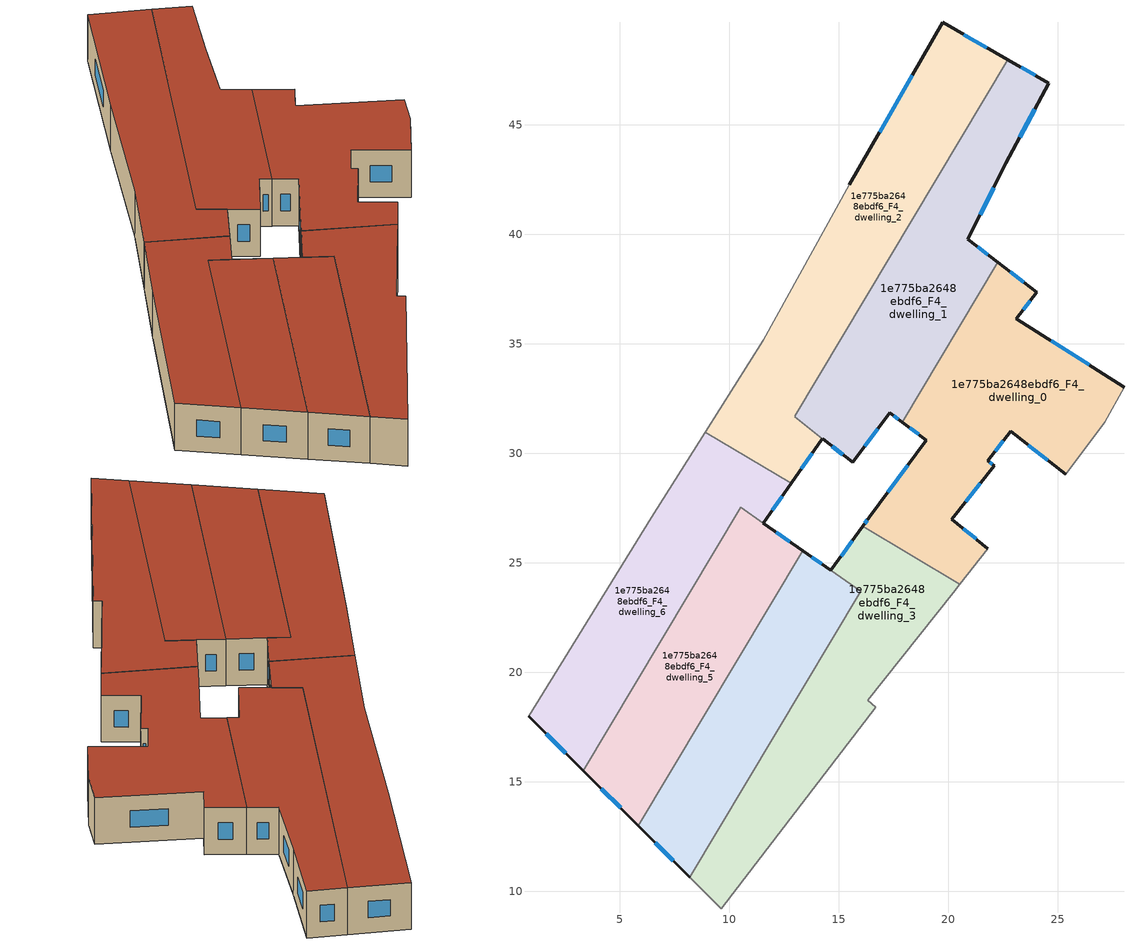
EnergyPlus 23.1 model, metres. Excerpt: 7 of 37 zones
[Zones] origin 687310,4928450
1e775ba2648ebdf6_F4_dwelling_0
 floor to 1e775ba2648ebdf6_F3_dwelling_0 (EU_floor_Construction): 24.04,37.36 23.12,36.15 28.03,33.02 27.16,31.42 25.37,29.04 22.85,31.01 21.8,29.66 22.11,29.42 20.16,26.99 21.81,25.65 20.54,24.02 16.1,26.66 16.4,27.08 19.01,30.59 17.89,31.42 22.26,38.72 z12
 wall outside (EU_wall_Construction): 21.81,25.65 20.16,26.99 22.11,29.42 21.8,29.66 22.85,31.01 25.37,29.04 / 17.89,31.42 19.01,30.59 16.4,27.08 16.1,26.66 / 28.03,33.02 23.12,36.15 24.04,37.36 22.26,38.72 z12:15
 wall adiabatic (EU_wall_Construction): 25.37,29.04 27.16,31.42 28.03,33.02 / 20.54,24.02 21.81,25.65 z12:15
 wall to 1e775ba2648ebdf6_F4_dwelling_3 (EU_wall_Construction): 16.1,26.66 20.54,24.02 z12:15
 wall to 1e775ba2648ebdf6_F4_dwelling_1 (EU_wall_Construction): 22.26,38.72 17.89,31.42 z12:15
 window (EU_Window_Construction): 23.67,30.37 24.55,29.68 / 22.14,30.1 22.51,30.57 / 22.01,29.49 21.9,29.58 / 20.79,27.78 21.47,28.63 / 21.27,26.08 20.69,26.55 / 16.3,26.94 16.2,26.8 / 18.16,29.44 17.25,28.22 / 18.26,31.15 18.65,30.86 / 23.46,37.8 22.83,38.28 / 23.42,36.54 23.74,36.96 / 26.43,34.03 24.71,35.13 z12.98:14.02
 roof outside (EU_roof_Construction): 25.37,29.04 27.16,31.42 28.03,33.02 23.12,36.15 24.04,37.36 22.26,38.72 17.89,31.42 19.01,30.59 16.4,27.08 16.1,26.66 20.54,24.02 21.81,25.65 20.16,26.99 22.11,29.42 21.8,29.66 22.85,31.01 z15
1e775ba2648ebdf6_F4_dwelling_1
 floor to 1e775ba2648ebdf6_F3_dwelling_1 (EU_floor_Construction): 24.6,46.9 22.64,43.24 20.9,39.77 22.26,38.72 17.89,31.42 17.33,31.85 15.64,29.58 12.99,31.68 22.72,47.97 z12
 wall outside (EU_wall_Construction): 22.26,38.72 20.9,39.77 22.64,43.24 24.6,46.9 22.72,47.97 / 14.26,30.66 15.64,29.58 17.33,31.85 17.89,31.42 z12:15
 wall to 1e775ba2648ebdf6_F4_dwelling_2 (EU_wall_Construction): 12.99,31.67 14.26,30.67 / 22.72,47.97 12.99,31.68 z12:15
 window (EU_Window_Construction): 23.99,47.25 23.33,47.62 / 23.28,44.43 23.96,45.71 / 21.46,40.89 22.07,42.11 / 21.81,39.06 21.34,39.43 / 17.51,31.71 17.71,31.56 / 16.19,30.31 16.78,31.11 / 14.71,30.31 15.19,29.93 z12.98:14.02
 roof outside (EU_roof_Construction): 17.89,31.42 22.26,38.72 20.9,39.77 22.64,43.24 24.6,46.9 22.72,47.97 12.99,31.68 15.64,29.58 17.33,31.85 z15
1e775ba2648ebdf6_F4_dwelling_2
 floor to 1e775ba2648ebdf6_F3_dwelling_2 (EU_floor_Construction): 22.72,47.97 12.99,31.67 14.26,30.67 12.83,28.62 8.91,30.96 11.56,35.16 15.49,42.25 19.75,49.67 z12
 wall outside (EU_wall_Construction): 22.72,47.97 19.75,49.67 15.49,42.25 / 12.83,28.62 14.26,30.67 z12:15
 wall to 1e775ba2648ebdf6_F4_dwelling_6 (EU_wall_Construction): 8.91,30.96 12.83,28.62 z12:15
 wall adiabatic (EU_wall_Construction): 15.49,42.25 11.56,35.16 8.91,30.96 z12:15
 window (EU_Window_Construction): 18.36,47.25 16.87,44.66 / 21.75,48.52 20.71,49.11 / 13.29,29.28 13.79,30 z12.98:14.02
 roof outside (EU_roof_Construction): 14.26,30.67 12.99,31.67 22.72,47.97 19.75,49.67 15.49,42.25 11.56,35.16 8.91,30.96 12.83,28.62 z15
1e775ba2648ebdf6_F4_dwelling_3
 floor to 1e775ba2648ebdf6_F3_dwelling_3 (EU_floor_Construction): 20.54,24.02 20.24,23.64 16.33,18.71 16.7,18.41 9.64,9.21 8.21,10.63 16.01,23.7 14.65,24.65 16.1,26.66 z12
 wall outside (EU_wall_Construction): 16.1,26.66 14.65,24.65 z12:15
 wall adiabatic (EU_wall_Construction): 8.21,10.63 9.64,9.21 16.7,18.41 16.33,18.71 20.24,23.64 20.54,24.02 z12:15
 wall to 1e775ba2648ebdf6_F4_dwelling_4 (EU_wall_Construction): 16,23.69 8.21,10.63 / 14.65,24.65 16.01,23.7 z12:15
 window (EU_Window_Construction): 15.63,26.01 15.12,25.3 z12.98:14.02
 roof outside (EU_roof_Construction): 16.7,18.41 16.33,18.71 20.24,23.64 20.54,24.02 16.1,26.66 14.65,24.65 16.01,23.7 8.21,10.63 9.64,9.21 z15
1e775ba2648ebdf6_F4_dwelling_4
 floor to 1e775ba2648ebdf6_F3_dwelling_4 (EU_floor_Construction): 14.64,24.65 16,23.69 8.21,10.63 5.85,12.99 13.36,25.55 z12
 wall outside (EU_wall_Construction): 14.64,24.65 13.36,25.55 / 5.85,12.99 8.21,10.63 z12:15
 wall to 1e775ba2648ebdf6_F4_dwelling_5 (EU_wall_Construction): 13.36,25.55 5.85,12.99 z12:15
 window (EU_Window_Construction): 14.23,24.94 13.77,25.26 / 6.62,12.22 7.44,11.4 z12.98:14.02
 roof outside (EU_roof_Construction): 8.21,10.63 16,23.69 14.64,24.65 13.36,25.55 5.85,12.99 z15
1e775ba2648ebdf6_F4_dwelling_5
 floor to 1e775ba2648ebdf6_F3_dwelling_5 (EU_floor_Construction): 13.36,25.55 5.85,12.99 3.35,15.49 10.53,27.52 z12
 wall outside (EU_wall_Construction): 3.35,15.49 5.85,12.99 / 13.36,25.55 11.56,26.81 z12:15
 wall to 1e775ba2648ebdf6_F4_dwelling_6 (EU_wall_Construction): 11.56,26.81 10.53,27.52 3.35,15.49 z12:15
 window (EU_Window_Construction): 4.16,14.68 5.04,13.8 / 12.77,25.96 12.14,26.4 z12.98:14.02
 roof outside (EU_roof_Construction): 5.85,12.99 13.36,25.55 10.53,27.52 3.35,15.49 z15
1e775ba2648ebdf6_F4_dwelling_6
 floor to 1e775ba2648ebdf6_F3_dwelling_6 (EU_floor_Construction): 12.83,28.62 11.56,26.81 10.53,27.52 3.35,15.49 0.84,18 6.44,27.05 8.91,30.96 z12
 wall outside (EU_wall_Construction): 11.56,26.81 12.83,28.62 / 0.84,18 3.35,15.49 z12:15
 wall adiabatic (EU_wall_Construction): 8.91,30.96 6.44,27.05 0.84,18 z12:15
 window (EU_Window_Construction): 11.97,27.4 12.41,28.03 / 1.65,17.18 2.53,16.31 z12.98:14.02
 roof outside (EU_roof_Construction): 3.35,15.49 10.53,27.52 11.56,26.81 12.83,28.62 8.91,30.96 6.44,27.05 0.84,18 z15
[Building]
EU S2 Campaign: North Axis=0; Terrain=City; Solar Distribution=FullExterior
[Site:Location]
Bologna: Latitude=44.5; Longitude=11.25; Time Zone=1; Elevation=37
[SizingPeriod:WeatherFileDays]
AnnualSizingPeriod: Begin Month=1; Begin Day of Month=1; End Month=12; End Day of Month=31; Day of Week for Start Day=Monday; Use Weather File Daylight Saving Period=No; Use Weather File Rain and Snow Indicators=No
[MATERIAL]
EU_InternalMass_Material: Roughness=MediumRough; Thickness=0.1; Conductivity=1; Density=1800; Specific Heat=900; Thermal Absorptance=0.9; Solar Absorptance=0.7; Visible Absorptance=0.7
[MATERIAL:NOMASS] Roughness=MediumRough; Thermal Absorptance=0.9; Solar Absorptance=0.7; Visible Absorptance=0.7
Name | Thermal Resistance
EU_wall_NoMass | 0.905828
EU_roof_NoMass | 0.37593
EU_floor_NoMass | 0.67114
[WINDOWMATERIAL:SIMPLEGLAZINGSYSTEM]
EU_Window_SimpleGlazing: UFactor=4.52486; Solar Heat Gain Coefficient=0.85; Visible Transmittance=0.85
[CONSTRUCTION]
EU_wall_Construction: EU_wall_NoMass
EU_roof_Construction: EU_roof_NoMass
EU_floor_Construction: EU_floor_NoMass
EU_Window_Construction: EU_Window_SimpleGlazing
EU_InternalMass_Construction: EU_InternalMass_Material
[ZONE] Type=1; Multiplier=1; Ceiling Height=autocalculate; Floor Area=autocalculate; Part of Total Floor Area=Yes
Name | Volume
1e775ba2648ebdf6_F4_dwelling_0 | 208.313
1e775ba2648ebdf6_F4_dwelling_1 | 196.368
1e775ba2648ebdf6_F4_dwelling_2 | 220.207
1e775ba2648ebdf6_F4_dwelling_3 | 168.023
1e775ba2648ebdf6_F4_dwelling_4 | 144.404
1e775ba2648ebdf6_F4_dwelling_5 | 147.631
1e775ba2648ebdf6_F4_dwelling_6 | 164.833
[INTERNALMASS] Construction=EU_InternalMass_Construction
Name | Zone or ZoneList | Surface Area
1e775ba2648ebdf6_F4_dwelling_0_EU_InternalMass | 1e775ba2648ebdf6_F4_dwelling_0 | 69.4349
1e775ba2648ebdf6_F4_dwelling_1_EU_InternalMass | 1e775ba2648ebdf6_F4_dwelling_1 | 65.4649
1e775ba2648ebdf6_F4_dwelling_2_EU_InternalMass | 1e775ba2648ebdf6_F4_dwelling_2 | 73.4026
1e775ba2648ebdf6_F4_dwelling_3_EU_InternalMass | 1e775ba2648ebdf6_F4_dwelling_3 | 56.0076
1e775ba2648ebdf6_F4_dwelling_4_EU_InternalMass | 1e775ba2648ebdf6_F4_dwelling_4 | 48.1388
1e775ba2648ebdf6_F4_dwelling_5_EU_InternalMass | 1e775ba2648ebdf6_F4_dwelling_5 | 49.2082
1e775ba2648ebdf6_F4_dwelling_6_EU_InternalMass | 1e775ba2648ebdf6_F4_dwelling_6 | 54.9448
[OTHEREQUIPMENT] Fuel Type=Electricity; Design Level Calculation Method=Watts/Area; Power per Zone Floor Area=1; Fraction Latent=0; Fraction Radiant=0; Fraction Lost=0; Carbon Dioxide Generation Rate=0; EndUse Subcategory=EU_Step8_InternalGains
Name | Zone or ZoneList or Space or SpaceList | Schedule
EU_Step8_InternalGain_1e775ba2648ebdf6_F4_dwelling_0_f000 | 1e775ba2648ebdf6_F4_dwelling_0 | EU_Step8_GainSchedule_1e775ba2648ebdf6_F4_dwelling_0_f000
EU_Step8_InternalGain_1e775ba2648ebdf6_F4_dwelling_1_f000 | 1e775ba2648ebdf6_F4_dwelling_1 | EU_Step8_GainSchedule_1e775ba2648ebdf6_F4_dwelling_1_f000
EU_Step8_InternalGain_1e775ba2648ebdf6_F4_dwelling_2_f000 | 1e775ba2648ebdf6_F4_dwelling_2 | EU_Step8_GainSchedule_1e775ba2648ebdf6_F4_dwelling_2_f000
EU_Step8_InternalGain_1e775ba2648ebdf6_F4_dwelling_3_f000 | 1e775ba2648ebdf6_F4_dwelling_3 | EU_Step8_GainSchedule_1e775ba2648ebdf6_F4_dwelling_3_f000
EU_Step8_InternalGain_1e775ba2648ebdf6_F4_dwelling_4_f000 | 1e775ba2648ebdf6_F4_dwelling_4 | EU_Step8_GainSchedule_1e775ba2648ebdf6_F4_dwelling_4_f000
EU_Step8_InternalGain_1e775ba2648ebdf6_F4_dwelling_5_f000 | 1e775ba2648ebdf6_F4_dwelling_5 | EU_Step8_GainSchedule_1e775ba2648ebdf6_F4_dwelling_5_f000
EU_Step8_InternalGain_1e775ba2648ebdf6_F4_dwelling_6_f000 | 1e775ba2648ebdf6_F4_dwelling_6 | EU_Step8_GainSchedule_1e775ba2648ebdf6_F4_dwelling_6_f000
[ZONEVENTILATION:DESIGNFLOWRATE] Schedule=EU_AlwaysOn; Design Flow Rate Calculation Method=AirChanges/Hour; Air Changes per Hour=0.73129; Ventilation Type=Natural; Fan Pressure Rise=0; Fan Total Efficiency=1; Constant Term Coefficient=1; Temperature Term Coefficient=0; Velocity Term Coefficient=0; Velocity Squared Term Coefficient=0; Minimum Indoor Temperature=-100; Maximum Indoor Temperature=100; Delta Temperature=-100; Minimum Outdoor Temperature=-100; Maximum Outdoor Temperature=100; Maximum Wind Speed=40
Name | Zone or ZoneList or Space or SpaceList
EU_ConstantAir_1e775ba2648ebdf6_F4_dwelling_0 | 1e775ba2648ebdf6_F4_dwelling_0
EU_ConstantAir_1e775ba2648ebdf6_F4_dwelling_1 | 1e775ba2648ebdf6_F4_dwelling_1
EU_ConstantAir_1e775ba2648ebdf6_F4_dwelling_2 | 1e775ba2648ebdf6_F4_dwelling_2
EU_ConstantAir_1e775ba2648ebdf6_F4_dwelling_3 | 1e775ba2648ebdf6_F4_dwelling_3
EU_ConstantAir_1e775ba2648ebdf6_F4_dwelling_4 | 1e775ba2648ebdf6_F4_dwelling_4
EU_ConstantAir_1e775ba2648ebdf6_F4_dwelling_5 | 1e775ba2648ebdf6_F4_dwelling_5
EU_ConstantAir_1e775ba2648ebdf6_F4_dwelling_6 | 1e775ba2648ebdf6_F4_dwelling_6
[HVACTEMPLATE:THERMOSTAT] Constant Heating Setpoint=20; Constant Cooling Setpoint=50
EU_HeatOnly_1e775ba2648ebdf6_F0_dwelling_0; EU_HeatOnly_1e775ba2648ebdf6_F0_dwelling_1; EU_HeatOnly_1e775ba2648ebdf6_F0_dwelling_2; EU_HeatOnly_1e775ba2648ebdf6_F0_dwelling_3; EU_HeatOnly_1e775ba2648ebdf6_F0_dwelling_4; EU_HeatOnly_1e775ba2648ebdf6_F0_dwelling_5; EU_HeatOnly_1e775ba2648ebdf6_F0_dwelling_6; EU_HeatOnly_1e775ba2648ebdf6_F0_dwelling_7; EU_HeatOnly_1e775ba2648ebdf6_F1_dwelling_0; EU_HeatOnly_1e775ba2648ebdf6_F1_dwelling_1; EU_HeatOnly_1e775ba2648ebdf6_F1_dwelling_2; EU_HeatOnly_1e775ba2648ebdf6_F1_dwelling_3; EU_HeatOnly_1e775ba2648ebdf6_F1_dwelling_4; EU_HeatOnly_1e775ba2648ebdf6_F1_dwelling_5; EU_HeatOnly_1e775ba2648ebdf6_F1_dwelling_6; EU_HeatOnly_1e775ba2648ebdf6_F1_dwelling_7; EU_HeatOnly_1e775ba2648ebdf6_F2_dwelling_0; EU_HeatOnly_1e775ba2648ebdf6_F2_dwelling_1; EU_HeatOnly_1e775ba2648ebdf6_F2_dwelling_2; EU_HeatOnly_1e775ba2648ebdf6_F2_dwelling_3; EU_HeatOnly_1e775ba2648ebdf6_F2_dwelling_4; EU_HeatOnly_1e775ba2648ebdf6_F2_dwelling_5; EU_HeatOnly_1e775ba2648ebdf6_F2_dwelling_6; EU_HeatOnly_1e775ba2648ebdf6_F3_dwelling_0; EU_HeatOnly_1e775ba2648ebdf6_F3_dwelling_1; EU_HeatOnly_1e775ba2648ebdf6_F3_dwelling_2; EU_HeatOnly_1e775ba2648ebdf6_F3_dwelling_3; EU_HeatOnly_1e775ba2648ebdf6_F3_dwelling_4; EU_HeatOnly_1e775ba2648ebdf6_F3_dwelling_5; EU_HeatOnly_1e775ba2648ebdf6_F3_dwelling_6; EU_HeatOnly_1e775ba2648ebdf6_F4_dwelling_0; EU_HeatOnly_1e775ba2648ebdf6_F4_dwelling_1; EU_HeatOnly_1e775ba2648ebdf6_F4_dwelling_2; EU_HeatOnly_1e775ba2648ebdf6_F4_dwelling_3; EU_HeatOnly_1e775ba2648ebdf6_F4_dwelling_4; EU_HeatOnly_1e775ba2648ebdf6_F4_dwelling_5; EU_HeatOnly_1e775ba2648ebdf6_F4_dwelling_6
[HVACTEMPLATE:ZONE:IDEALLOADSAIRSYSTEM] System Availability Schedule=EU_AlwaysOn; Maximum Heating Supply Air Temperature=50; Minimum Cooling Supply Air Temperature=13; Maximum Heating Supply Air Humidity Ratio=0.0156; Minimum Cooling Supply Air Humidity Ratio=0.0077; Heating Limit=NoLimit; Cooling Limit=NoLimit; Heating Availability Schedule=EU_AlwaysOn; Cooling Availability Schedule=EU_CoolingOff; Dehumidification Control Type=ConstantSensibleHeatRatio; Cooling Sensible Heat Ratio=0.7; Dehumidification Setpoint=60; Humidification Control Type=None; Humidification Setpoint=30; Outdoor Air Method=None; Outdoor Air Flow Rate per Person=0.00944; Outdoor Air Flow Rate per Zone Floor Area=0; Outdoor Air Flow Rate per Zone=0; Demand Controlled Ventilation Type=None; Outdoor Air Economizer Type=NoEconomizer; Heat Recovery Type=None; Sensible Heat Recovery Effectiveness=0.7; Latent Heat Recovery Effectiveness=0.65
Name | Template Thermostat
1e775ba2648ebdf6_F4_dwelling_0 | EU_HeatOnly_1e775ba2648ebdf6_F4_dwelling_0
1e775ba2648ebdf6_F4_dwelling_1 | EU_HeatOnly_1e775ba2648ebdf6_F4_dwelling_1
1e775ba2648ebdf6_F4_dwelling_2 | EU_HeatOnly_1e775ba2648ebdf6_F4_dwelling_2
1e775ba2648ebdf6_F4_dwelling_3 | EU_HeatOnly_1e775ba2648ebdf6_F4_dwelling_3
1e775ba2648ebdf6_F4_dwelling_4 | EU_HeatOnly_1e775ba2648ebdf6_F4_dwelling_4
1e775ba2648ebdf6_F4_dwelling_5 | EU_HeatOnly_1e775ba2648ebdf6_F4_dwelling_5
1e775ba2648ebdf6_F4_dwelling_6 | EU_HeatOnly_1e775ba2648ebdf6_F4_dwelling_6
[SIZING:ZONE] Zone Cooling Design Supply Air Temperature Input Method=SupplyAirTemperature; Zone Cooling Design Supply Air Temperature=13; Zone Heating Design Supply Air Temperature Input Method=SupplyAirTemperature; Zone Heating Design Supply Air Temperature=50; Zone Cooling Design Supply Air Humidity Ratio=0.008; Zone Heating Design Supply Air Humidity Ratio=0.008; Cooling Design Air Flow Method=DesignDay; Cooling Design Air Flow Rate=0; Cooling Minimum Air Flow per Zone Floor Area=0.000762; Cooling Minimum Air Flow=0; Cooling Minimum Air Flow Fraction=0.2; Heating Design Air Flow Method=DesignDay; Heating Design Air Flow Rate=0; Heating Maximum Air Flow per Zone Floor Area=0.002032; Heating Maximum Air Flow=0.141576; Heating Maximum Air Flow Fraction=0.3; Account for Dedicated Outdoor Air System=No; Dedicated Outdoor Air System Control Strategy=NeutralSupplyAir; Dedicated Outdoor Air Low Setpoint Temperature for Design=autosize; Dedicated Outdoor Air High Setpoint Temperature for Design=autosize; Zone Load Sizing Method=Sensible Load Only No Latent Load; Zone Latent Cooling Design Supply Air Humidity Ratio Input Method=HumidityRatioDifference; Zone Cooling Design Supply Air Humidity Ratio Difference=0.005; Zone Latent Heating Design Supply Air Humidity Ratio Input Method=HumidityRatioDifference; Zone Humidification Design Supply Air Humidity Ratio Difference=0.005
1e775ba2648ebdf6_F4_dwelling_0; 1e775ba2648ebdf6_F4_dwelling_1; 1e775ba2648ebdf6_F4_dwelling_2; 1e775ba2648ebdf6_F4_dwelling_3; 1e775ba2648ebdf6_F4_dwelling_4; 1e775ba2648ebdf6_F4_dwelling_5; 1e775ba2648ebdf6_F4_dwelling_6
[SCHEDULE:CONSTANT]
Name | Hourly Value
EU_AlwaysOn | 1
EU_CoolingOff | 0
[SCHEDULE:FILE] Column Number=1; Rows to Skip at Top=0; Number of Hours of Data=8760; Column Separator=Comma; Interpolate to Timestep=No; Minutes per Item=60; Adjust Schedule for Daylight Savings=Yes
Name | File
EU_Step8_GainSchedule_1e775ba2648ebdf6_F4_dwelling_0_f000 | ../../schedules/1e775ba2648ebdf6/1e775ba2648ebdf6_F4_dwelling_0_f000_gain.csv
EU_Step8_GainSchedule_1e775ba2648ebdf6_F4_dwelling_1_f000 | ../../schedules/1e775ba2648ebdf6/1e775ba2648ebdf6_F4_dwelling_1_f000_gain.csv
EU_Step8_GainSchedule_1e775ba2648ebdf6_F4_dwelling_2_f000 | ../../schedules/1e775ba2648ebdf6/1e775ba2648ebdf6_F4_dwelling_2_f000_gain.csv
EU_Step8_GainSchedule_1e775ba2648ebdf6_F4_dwelling_3_f000 | ../../schedules/1e775ba2648ebdf6/1e775ba2648ebdf6_F4_dwelling_3_f000_gain.csv
EU_Step8_GainSchedule_1e775ba2648ebdf6_F4_dwelling_4_f000 | ../../schedules/1e775ba2648ebdf6/1e775ba2648ebdf6_F4_dwelling_4_f000_gain.csv
EU_Step8_GainSchedule_1e775ba2648ebdf6_F4_dwelling_5_f000 | ../../schedules/1e775ba2648ebdf6/1e775ba2648ebdf6_F4_dwelling_5_f000_gain.csv
EU_Step8_GainSchedule_1e775ba2648ebdf6_F4_dwelling_6_f000 | ../../schedules/1e775ba2648ebdf6/1e775ba2648ebdf6_F4_dwelling_6_f000_gain.csv
